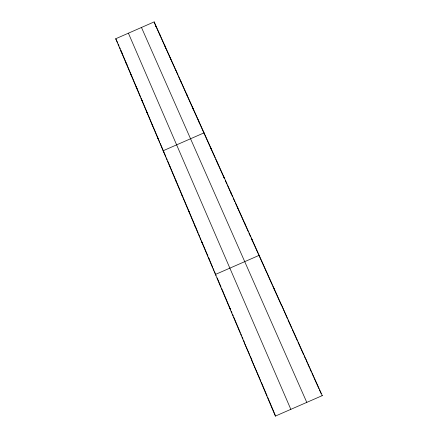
<?xml version="1.0" encoding="UTF-8"?>
<svg xmlns="http://www.w3.org/2000/svg" width="438" height="438" viewBox="0 0 438 438"><rect width="100%" height="100%" fill="white"/><g stroke="black" fill="none" stroke-linecap="round" stroke-linejoin="round"><path stroke-width="0.66" d="M289.611 323.562L289.617 323.02M297.566 340.693L297.479 341.06L292.321 329.595M275.354 416.1L115.72 38.747L154.154 21.9L322.28 395.623L275.354 416.1L275.486 415.711M305.658 358.678L307.12 362.494M267.388 397.277L267.602 397.085L275.223 415.093M259.57 378.793L259.86 378.782M251.888 360.633L259.597 378.164M321.941 395.448L322.28 395.623M244.338 342.795L249.934 355.322M229.638 308.034L230.207 308.708M222.471 291.1L223.106 291.932L221.551 288.264M216.126 275.431L215.43 274.451L259.17 255.338L259.449 256.498M208.504 258.081L209.26 259.208M201.699 241.984L202.509 243.254L201.447 240.741M194.998 226.156L195.868 227.563M188.718 211.094L189.331 212.123L183.161 197.538M181.934 195.266L182.903 196.93L170.355 167.272M175.556 180.193L176.58 181.984M169.282 165.367L170.086 166.796M163.949 152.287L163.111 150.771L204.064 132.845L204.628 134.482M157.538 137.603L158.698 139.727L153.245 126.85M152.052 124.627L152.95 126.292L148.132 114.756M146.637 111.838L147.874 114.154L141.009 97.931M141.304 99.223L142.574 101.632M136.043 86.79L137.351 89.286M130.858 74.526L131.931 76.595M125.739 62.437L127.119 65.103L120.806 50.189M120.696 50.507L122.109 53.261M115.72 38.747L117.685 42.809M155.276 24.873L159.93 35.226M160.483 36.447L175.715 70.321M177.905 75.188L175.556 69.483M178.452 76.409L181.754 83.746M182.027 84.359L204.541 134.411M204.814 135.024L215.091 157.866M215.633 159.082L224.48 178.742L223.889 176.914M225.291 180.549L226.911 184.163M227.453 185.367L231.242 193.793L230.711 192.085M231.521 194.401L232.622 196.848M233.169 198.075L234.823 201.743M235.37 202.964L237.845 208.472M238.124 209.085L244.837 224.004M245.116 224.628L248.395 231.921M248.943 233.136L250.58 236.783M251.127 237.998L252.222 240.429L251.877 239.126M252.502 241.048L258.059 253.41M258.612 254.648L266.797 272.841L266.583 271.823M267.076 273.454L272.058 284.536M272.611 285.768L274.27 289.458L274.133 288.593M274.544 290.06L281.601 305.762M287.399 318.65L281.809 305.658M287.952 319.877L291.779 328.39M298.032 342.292L303.556 354.572M304.109 355.798L305.209 358.257M307.662 363.704L309.294 367.329M309.836 368.539L311.467 372.163M312.009 373.368L313.641 376.998M313.915 377.611L318.897 388.681M319.45 389.913L321.109 393.603M141.469 27.457L306.792 402.385M128.4 33.184L290.837 409.344M118.205 44.035L118.983 45.88M119.503 47.112L120.286 48.957M127.376 65.705L131.947 76.513M132.199 77.115L140.489 96.694M158.961 140.346L159.75 142.213M160.275 143.461L163.96 152.167M164.223 152.791L165.821 156.569M166.358 157.828L167.157 159.717M167.688 160.976L170.086 166.643M189.594 212.737L198.255 233.213M198.786 234.467L199.586 236.35M200.117 237.604L200.916 239.487M202.767 243.867L207.962 256.142M208.483 257.369L212.693 267.322M213.218 268.571L214.012 270.443M214.538 271.691L215.332 273.558M217.16 277.878L221.037 287.043M223.369 292.551L230.722 309.929M231.237 311.144L232.009 312.973M232.529 314.194L233.301 316.022M233.815 317.243L237.172 325.166M237.429 325.773L240.314 332.595M240.84 333.838L241.628 335.7M242.154 336.937L242.937 338.798M243.462 340.036L244.251 341.897M250.448 356.543L251.992 360.195M260.117 379.396L260.895 381.224M261.409 382.445L267.087 395.864M154.154 21.9L155.994 26.778M159.394 33.551L160.264 35.867M164.71 45.36L165.756 48.18M170.097 57.34L170.902 59.524M181.097 81.796L181.797 83.718M186.719 94.285L187.606 96.754M192.419 106.954L193.262 109.33M198.2 119.804L198.994 122.087M210.569 147.299L211.264 149.369M217.171 161.989L217.817 163.938M237.653 207.502L237.965 208.559M244.705 223.183L244.979 224.146"/></g></svg>
